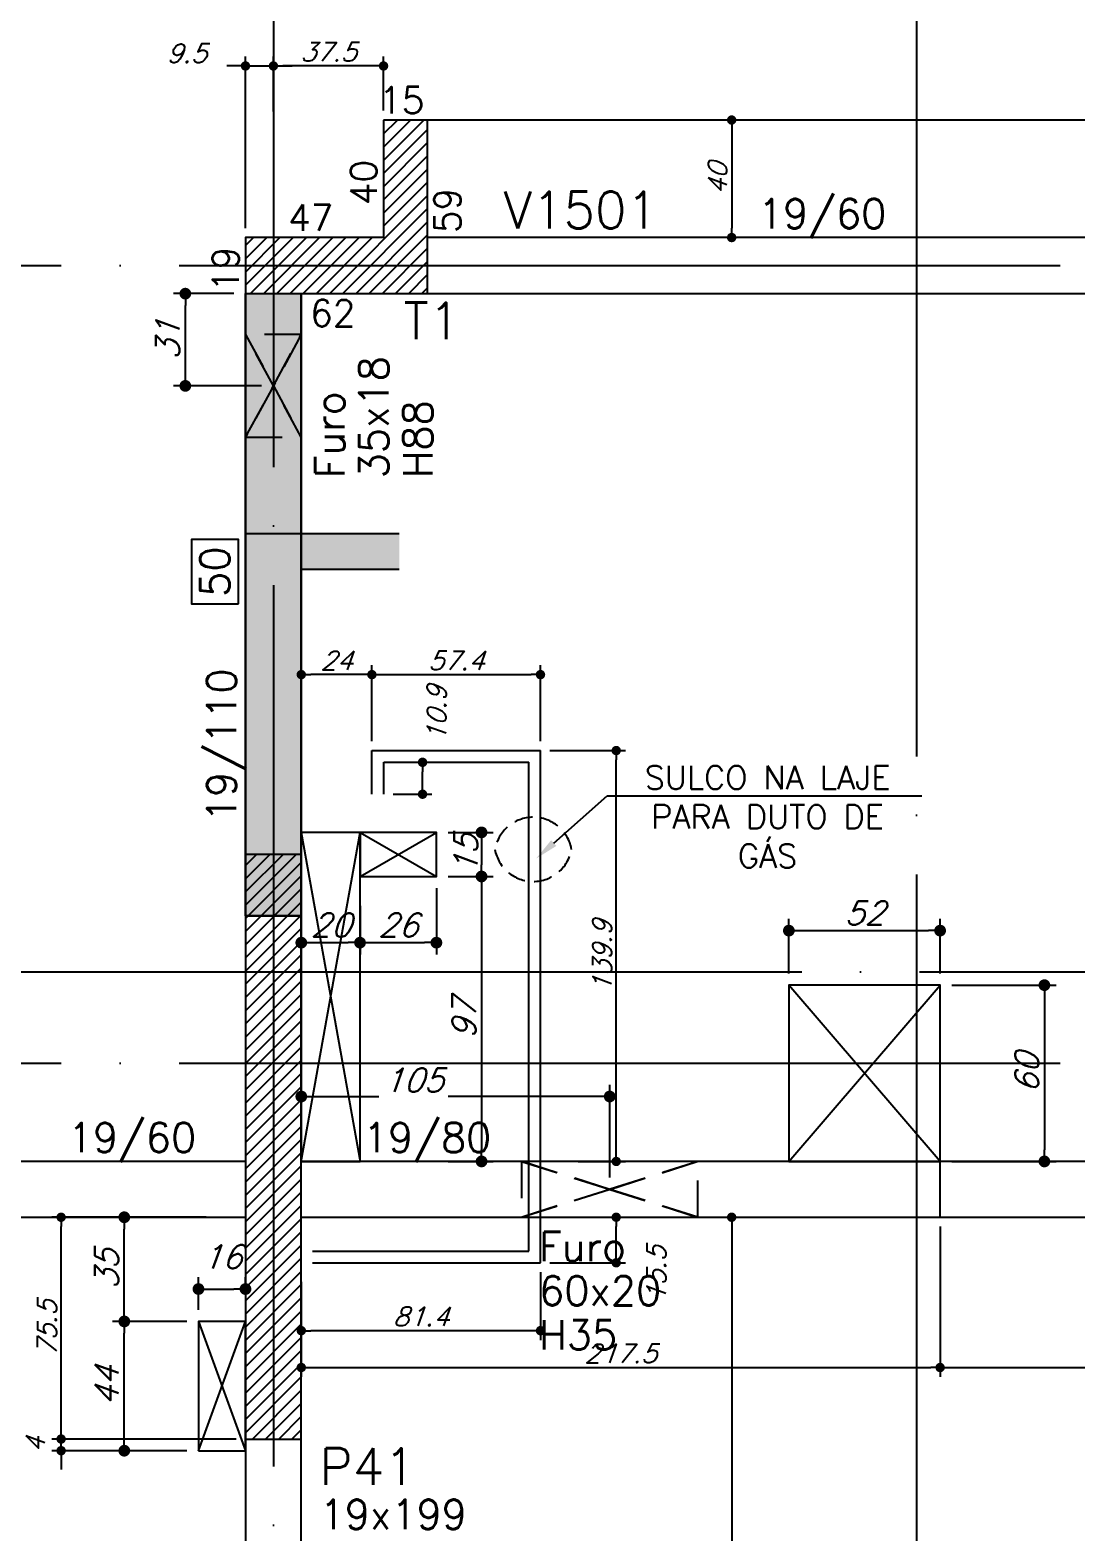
# Model space of a CAD drawing. Header units: millimetres. Extents: x -2368 to 4502, y -1988 to 2217.
# Drawn here: x 1203 to 1559, y 1184 to 1695 of the extents above; entities that cross this region are included whole.
import ezdxf
from ezdxf import colors
from ezdxf.entities.mleader import LeaderData, LeaderLine
from ezdxf.enums import TextEntityAlignment as Align
from ezdxf.math import Vec2, Vec3

# ---------------------------------------------------------------- set-up
doc = ezdxf.new("R2010")
doc.units = ezdxf.units.MM
doc.header["$LTSCALE"] = 50
for name, pattern in [('DASHED', [0.75, 0.5, -0.25]), ('EIXO', [6.8, 6, -0.4, 0, -0.4]), ('HIDDEN', [0.375, 0.25, -0.125])]:
    doc.linetypes.add(name, pattern=pattern)
for name, color, linetype in [('F-AUX-RED', 1, 'Continuous'), ('F-CORTE', 4, 'Continuous'), ('F-COTAS', 106, 'Continuous'), ('F-COTAS-FUROS', 50, 'Continuous'), ('F-COTAS-FUROS VIGA', 50, 'Continuous'), ('F-DESNIVEL-1', 254, 'Continuous'), ('F-EIXO', 12, 'EIXO'), ('F-FURO-PAREDE', 2, 'HIDDEN'), ('F-FURO-PAREDE-TEXTOS', 2, 'Continuous'), ('F-LAJES', 3, 'Continuous'), ('F-PILARES-DIM', 172, 'Continuous'), ('F-PILARES-HACH', 174, 'Continuous'), ('F-PILARES-NOME', 170, 'Continuous'), ('F-PILARES-S', 170, 'Continuous'), ('F-SOLIDO-CORTE', 71, 'Continuous'), ('F-TEXTO', 6, 'Continuous'), ('F-TEXTO-YELLOW', 2, 'Continuous'), ('F-VIGAS', 3, 'Continuous'), ('F-VIGAS-DIM', 2, 'Continuous'), ('F-VIGAS-NOME', 4, 'Continuous'), ('F-VÃO', 1, 'Continuous')]:
    doc.layers.add(name, color=color, linetype=linetype)
doc.styles.add('CP-TEXT-INCL', font='romans.shx', dxfattribs={"oblique": 20})
doc.styles.add('MCP', font='romans.shx')
doc.styles.add('ROMANS', font='romans.shx')
doc.styles.get("Standard").update_dxf_attribs({"font": 'romans.shx'})
doc.dimstyles.new('CP-COTAS-50', dxfattribs={"dimscale": 0.64, "dimtxt": 10, "dimasz": 5, "dimexe": 5, "dimexo": 5, "dimgap": 2.5, "dimtad": 1, "dimdec": 1, "dimdsep": 46, "dimtxsty": 'CP-TEXT-INCL', "dimblk1": 'DOT', "dimblk2": 'DOT', "dimsah": 1, "dimcen": 9, "dimclrd": 256, "dimclre": 256, "dimclrt": 256, "dimadec": 0, "dimazin": 0, "dimtfac": 1, "dimtdec": 1, "dimtmove": 2, "dimatfit": 3, "dimldrblk": 'DOT', "dimfxl": 0, "dimtolj": 1, "dimarcsym": 0})
doc.dimstyles.new('CP-COTAS-50-FUROS', dxfattribs={"dimscale": 0.8, "dimtxt": 10, "dimasz": 5, "dimexe": 5, "dimexo": 5, "dimgap": 2.5, "dimtad": 1, "dimdec": 0, "dimdsep": 46, "dimtxsty": 'CP-TEXT-INCL', "dimblk1": 'DOT', "dimblk2": 'DOT', "dimsah": 1, "dimcen": 9, "dimclrd": 256, "dimclre": 256, "dimclrt": 256, "dimadec": 0, "dimazin": 0, "dimtfac": 1, "dimtdec": 0, "dimtmove": 2, "dimatfit": 3, "dimldrblk": 'DOT', "dimfxl": 0, "dimtolj": 1, "dimarcsym": 0})

# ---------------------------------------------------------------- blocks, each defined once
blk = doc.blocks.new('*U13')
at = {"layer": 'F-EIXO'}
blk.add_line((0, 0), (4857.5, 0), dxfattribs=at)
at = {"layer": 'F-TEXTO', "style": 'ROMANS'}
blk.add_attdef('EIXO', text='', height=17.5, dxfattribs=at).set_placement((-28.21, 0), align=Align.MIDDLE_CENTER)
blk = doc.blocks.new('*U14')
at = {"layer": 'F-EIXO'}
blk.add_line((0, 0), (4945.5, 0), dxfattribs=at)
at = {"layer": 'F-TEXTO', "style": 'ROMANS'}
blk.add_attdef('EIXO', text='', height=17.5, dxfattribs=at).set_placement((-28.21, 0), align=Align.MIDDLE_CENTER)
blk = doc.blocks.new('*U15')
at = {"layer": 'F-EIXO'}
blk.add_line((0, 0), (0, -2479.78), dxfattribs=at)
at = {"layer": 'F-TEXTO', "style": 'ROMANS'}
blk.add_attdef('EIXO', text='', height=17.5, rotation=360, dxfattribs=at).set_placement((0, 28.21), align=Align.MIDDLE_CENTER)
blk = doc.blocks.new('*U175')
at = {"layer": 'F-EIXO'}
blk.add_line((0, 0), (0, -2877.24), dxfattribs=at)
at = {"layer": 'F-TEXTO', "style": 'ROMANS'}
blk.add_attdef('EIXO', text='', height=17.5, rotation=360, dxfattribs=at).set_placement((0, 28.21), align=Align.MIDDLE_CENTER)
blk = doc.blocks.new('_DOT')
at = {"color": 0, "linetype": 'ByBlock'}
blk.add_line((-0.5, 0), (-1, 0), dxfattribs=at)
at = {"color": 0, "linetype": 'ByBlock', "const_width": 0.5}
blk.add_lwpolyline([(-0.25, 0, 1), (0.25, 0, 1)], format="xyb", close=True, dxfattribs=at)
blk = doc.blocks.new('*D61')
at = {"layer": 'DEFPOINTS', "color": 0, "transparency": 16777216}
for p in [(1441.53, 1664.5), (1441.53, 1624.5), (1441.53, 1624.5)]:
    blk.add_point(p, dxfattribs=at)
at = {"layer": 'F-COTAS', "lineweight": -2, "transparency": 16777216}
blk.add_line((1441.53, 1661.3), (1441.53, 1627.7), dxfattribs=at)
at = {"layer": 'F-COTAS', "lineweight": -2, "transparency": 16777216, "xscale": 3.2, "yscale": 3.2, "zscale": 3.2}
for p, rotation in [((1441.53, 1664.5), 90), ((1441.53, 1624.5), 270)]:
    blk.add_blockref('_DOT', p, dxfattribs=dict(at, rotation=rotation))
at = {"layer": 'F-COTAS', "transparency": 16777216, "insert": (1436.73, 1644.5), "char_height": 6.4, "attachment_point": 5, "rotation": 90, "style": 'CP-TEXT-INCL'}
blk.add_mtext('\\A1;40', dxfattribs=at)
blk = doc.blocks.new('*D63')
at = {"layer": 'DEFPOINTS', "color": 0, "transparency": 16777216}
for p in [(1441.53, 1291), (1441.53, 883.5), (1441.53, 883.5)]:
    blk.add_point(p, dxfattribs=at)
at = {"layer": 'F-COTAS', "lineweight": -2, "transparency": 16777216}
blk.add_line((1441.53, 1287.8), (1441.53, 886.7), dxfattribs=at)
at = {"layer": 'F-COTAS', "lineweight": -2, "transparency": 16777216, "xscale": 3.2, "yscale": 3.2, "zscale": 3.2}
for p, rotation in [((1441.53, 1291), 90), ((1441.53, 883.5), 270)]:
    blk.add_blockref('_DOT', p, dxfattribs=dict(at, rotation=rotation))
at = {"layer": 'F-COTAS', "transparency": 16777216, "insert": (1436.73, 1087.25), "char_height": 6.4, "attachment_point": 5, "rotation": 90, "style": 'CP-TEXT-INCL'}
blk.add_mtext('\\A1;407.5', dxfattribs=at)
blk = doc.blocks.new('*D142')
at = {"layer": 'DEFPOINTS', "color": 0, "transparency": 16777216}
for p in [(1213.23, 1291), (1265.82, 1291), (1276, 1215.5)]:
    blk.add_point(p, dxfattribs=at)
at = {"layer": 'F-COTAS', "lineweight": -2, "transparency": 16777216}
for p, q in [((1262.62, 1291), (1210.03, 1291)), ((1213.23, 1218.7), (1213.23, 1287.8)), ((1272.8, 1215.5), (1210.03, 1215.5))]:
    blk.add_line(p, q, dxfattribs=at)
at = {"layer": 'F-COTAS', "lineweight": -2, "transparency": 16777216, "xscale": 3.2, "yscale": 3.2, "zscale": 3.2}
for p, rotation in [((1213.23, 1291), 90), ((1213.23, 1215.5), 270)]:
    blk.add_blockref('_DOT', p, dxfattribs=dict(at, rotation=rotation))
at = {"layer": 'F-COTAS', "transparency": 16777216, "insert": (1208.43, 1253.25), "char_height": 6.4, "attachment_point": 5, "rotation": 90, "style": 'CP-TEXT-INCL'}
blk.add_mtext('\\A1;75.5', dxfattribs=at)
blk = doc.blocks.new('*D168')
at = {"layer": 'DEFPOINTS', "color": 0, "transparency": 16777216}
for p in [(1512.5, 1291), (1295, 1272.21), (1512.5, 1239.85)]:
    blk.add_point(p, dxfattribs=at)
at = {"layer": 'F-COTAS', "lineweight": -2, "transparency": 16777216}
for p, q in [((1512.5, 1287.8), (1512.5, 1236.65)), ((1295, 1269.01), (1295, 1236.65)), ((1298.2, 1239.85), (1509.3, 1239.85))]:
    blk.add_line(p, q, dxfattribs=at)
at = {"layer": 'F-COTAS', "lineweight": -2, "transparency": 16777216, "xscale": 3.2, "yscale": 3.2, "zscale": 3.2, "rotation": 180}
blk.add_blockref('_DOT', (1295, 1239.85), dxfattribs=at)
at = {"layer": 'F-COTAS', "lineweight": -2, "transparency": 16777216, "xscale": 3.2, "yscale": 3.2, "zscale": 3.2}
blk.add_blockref('_DOT', (1512.5, 1239.85), dxfattribs=at)
at = {"layer": 'F-COTAS', "transparency": 16777216, "insert": (1403.75, 1244.65), "char_height": 6.4, "attachment_point": 5, "style": 'CP-TEXT-INCL'}
blk.add_mtext('\\A1;217.5', dxfattribs=at)
blk = doc.blocks.new('*D169')
at = {"layer": 'DEFPOINTS', "color": 0, "transparency": 16777216}
for p in [(1512.5, 1291), (2050.5, 1291), (2050.5, 1239.845212)]:
    blk.add_point(p, dxfattribs=at)
at = {"layer": 'F-COTAS', "lineweight": -2, "transparency": 16777216}
for p, q in [((1512.5, 1287.8), (1512.5, 1236.645212)), ((2050.5, 1287.8), (2050.5, 1236.645212)), ((1515.7, 1239.845212), (2047.3, 1239.845212))]:
    blk.add_line(p, q, dxfattribs=at)
at = {"layer": 'F-COTAS', "lineweight": -2, "transparency": 16777216, "xscale": 3.2, "yscale": 3.2, "zscale": 3.2, "rotation": 180}
blk.add_blockref('_DOT', (1512.5, 1239.845212), dxfattribs=at)
at = {"layer": 'F-COTAS', "lineweight": -2, "transparency": 16777216, "xscale": 3.2, "yscale": 3.2, "zscale": 3.2}
blk.add_blockref('_DOT', (2050.5, 1239.845212), dxfattribs=at)
at = {"layer": 'F-COTAS', "transparency": 16777216, "insert": (1781.5, 1244.645212), "char_height": 6.4, "attachment_point": 5, "style": 'CP-TEXT-INCL'}
blk.add_mtext('\\A1;538', dxfattribs=at)
blk = doc.blocks.new('*D170')
at = {"layer": 'DEFPOINTS', "color": 0, "transparency": 16777216}
for p in [(2835, 1741.136394), (2835, 1624.5), (-1200, 1438)]:
    blk.add_point(p, dxfattribs=at)
at = {"layer": 'F-COTAS', "lineweight": -2, "transparency": 16777216}
for p, q in [((-1200, 1441.2), (-1200, 1744.336394)), ((2835, 1627.7), (2835, 1744.336394)), ((-1196.8, 1741.136394), (2831.8, 1741.136394))]:
    blk.add_line(p, q, dxfattribs=at)
at = {"layer": 'F-COTAS', "lineweight": -2, "transparency": 16777216, "xscale": 3.2, "yscale": 3.2, "zscale": 3.2, "rotation": 180}
blk.add_blockref('_DOT', (-1200, 1741.136394), dxfattribs=at)
at = {"layer": 'F-COTAS', "lineweight": -2, "transparency": 16777216, "xscale": 3.2, "yscale": 3.2, "zscale": 3.2}
blk.add_blockref('_DOT', (2835, 1741.136394), dxfattribs=at)
at = {"layer": 'F-COTAS', "transparency": 16777216, "insert": (817.5, 1745.936394), "char_height": 6.4, "attachment_point": 5, "style": 'CP-TEXT-INCL'}
blk.add_mtext('\\A1;4035', dxfattribs=at)
blk = doc.blocks.new('*D194')
at = {"layer": 'DEFPOINTS', "color": 0, "transparency": 16777216}
for p in [(1285.5, 1682.9), (1285.5, 1664.5), (1323, 1664.5)]:
    blk.add_point(p, dxfattribs=at)
at = {"layer": 'F-COTAS', "lineweight": -2, "transparency": 16777216}
for p, q in [((1285.5, 1667.7), (1285.5, 1686.1)), ((1319.8, 1682.9), (1288.7, 1682.9)), ((1323, 1667.7), (1323, 1686.1))]:
    blk.add_line(p, q, dxfattribs=at)
at = {"layer": 'F-COTAS', "lineweight": -2, "transparency": 16777216, "xscale": 3.2, "yscale": 3.2, "zscale": 3.2, "rotation": 180}
blk.add_blockref('_DOT', (1285.5, 1682.9), dxfattribs=at)
at = {"layer": 'F-COTAS', "lineweight": -2, "transparency": 16777216, "xscale": 3.2, "yscale": 3.2, "zscale": 3.2}
blk.add_blockref('_DOT', (1323, 1682.9), dxfattribs=at)
at = {"layer": 'F-COTAS', "transparency": 16777216, "insert": (1304.25, 1687.7), "char_height": 6.4, "attachment_point": 5, "style": 'CP-TEXT-INCL'}
blk.add_mtext('\\A1;37.5', dxfattribs=at)
blk = doc.blocks.new('*D195')
at = {"layer": 'DEFPOINTS', "color": 0, "transparency": 16777216}
for p in [(1285.5, 1682.9), (1285.5, 1664.16), (1276, 1624.5)]:
    blk.add_point(p, dxfattribs=at)
at = {"layer": 'F-COTAS', "lineweight": -2, "transparency": 16777216}
for p, q in [((1272.8, 1682.9), (1269.6, 1682.9)), ((1276, 1627.7), (1276, 1686.1)), ((1276, 1682.9), (1285.5, 1682.9)), ((1285.5, 1667.36), (1285.5, 1686.1)), ((1288.7, 1682.9), (1291.9, 1682.9))]:
    blk.add_line(p, q, dxfattribs=at)
at = {"layer": 'F-COTAS', "lineweight": -2, "transparency": 16777216, "xscale": 3.2, "yscale": 3.2, "zscale": 3.2}
blk.add_blockref('_DOT', (1276, 1682.9), dxfattribs=at)
at = {"layer": 'F-COTAS', "lineweight": -2, "transparency": 16777216, "xscale": 3.2, "yscale": 3.2, "zscale": 3.2, "rotation": 180}
blk.add_blockref('_DOT', (1285.5, 1682.9), dxfattribs=at)
at = {"layer": 'F-COTAS', "transparency": 16777216, "insert": (1256, 1687.22), "char_height": 6.4, "attachment_point": 5, "style": 'CP-TEXT-INCL'}
blk.add_mtext('\\A1;9.5', dxfattribs=at)
blk = doc.blocks.new('*D253')
at = {"layer": 'DEFPOINTS', "color": 0, "transparency": 16777216}
for p in [(1295, 1475.71), (1295, 1467.79), (1319.05, 1449.86)]:
    blk.add_point(p, dxfattribs=at)
at = {"layer": 'F-COTAS', "lineweight": -2, "transparency": 16777216}
for p, q in [((1295, 1470.99), (1295, 1478.91)), ((1319.05, 1453.06), (1319.05, 1478.91)), ((1315.85, 1475.71), (1298.2, 1475.71))]:
    blk.add_line(p, q, dxfattribs=at)
at = {"layer": 'F-COTAS', "lineweight": -2, "transparency": 16777216, "xscale": 3.2, "yscale": 3.2, "zscale": 3.2, "rotation": 180}
blk.add_blockref('_DOT', (1295, 1475.71), dxfattribs=at)
at = {"layer": 'F-COTAS', "lineweight": -2, "transparency": 16777216, "xscale": 3.2, "yscale": 3.2, "zscale": 3.2}
blk.add_blockref('_DOT', (1319.05, 1475.71), dxfattribs=at)
at = {"layer": 'F-COTAS', "transparency": 16777216, "insert": (1307.02, 1480.51), "char_height": 6.4, "attachment_point": 5, "style": 'CP-TEXT-INCL'}
blk.add_mtext('\\A1;24', dxfattribs=at)
blk = doc.blocks.new('*D254')
at = {"layer": 'DEFPOINTS', "color": 0, "transparency": 16777216}
for p in [(1376.44, 1475.71), (1319.05, 1449.86), (1376.44, 1449.86)]:
    blk.add_point(p, dxfattribs=at)
at = {"layer": 'F-COTAS', "lineweight": -2, "transparency": 16777216}
for p, q in [((1319.05, 1453.06), (1319.05, 1478.91)), ((1376.44, 1453.06), (1376.44, 1478.91)), ((1322.25, 1475.71), (1373.24, 1475.71))]:
    blk.add_line(p, q, dxfattribs=at)
at = {"layer": 'F-COTAS', "lineweight": -2, "transparency": 16777216, "xscale": 3.2, "yscale": 3.2, "zscale": 3.2, "rotation": 180}
blk.add_blockref('_DOT', (1319.05, 1475.71), dxfattribs=at)
at = {"layer": 'F-COTAS', "lineweight": -2, "transparency": 16777216, "xscale": 3.2, "yscale": 3.2, "zscale": 3.2}
blk.add_blockref('_DOT', (1376.44, 1475.71), dxfattribs=at)
at = {"layer": 'F-COTAS', "transparency": 16777216, "insert": (1347.74, 1480.51), "char_height": 6.4, "attachment_point": 5, "style": 'CP-TEXT-INCL'}
blk.add_mtext('\\A1;57.4', dxfattribs=at)
blk = doc.blocks.new('*D255')
at = {"layer": 'DEFPOINTS', "color": 0, "transparency": 16777216}
for p in [(1376.44, 1275.5), (1295, 1260.74), (1295, 1252.39)]:
    blk.add_point(p, dxfattribs=at)
at = {"layer": 'F-COTAS', "lineweight": -2, "transparency": 16777216}
for p, q in [((1376.44, 1272.3), (1376.44, 1249.19)), ((1295, 1257.54), (1295, 1249.19)), ((1373.24, 1252.39), (1298.2, 1252.39))]:
    blk.add_line(p, q, dxfattribs=at)
at = {"layer": 'F-COTAS', "lineweight": -2, "transparency": 16777216, "xscale": 3.2, "yscale": 3.2, "zscale": 3.2, "rotation": 180}
blk.add_blockref('_DOT', (1295, 1252.39), dxfattribs=at)
at = {"layer": 'F-COTAS', "lineweight": -2, "transparency": 16777216, "xscale": 3.2, "yscale": 3.2, "zscale": 3.2}
blk.add_blockref('_DOT', (1376.44, 1252.39), dxfattribs=at)
at = {"layer": 'F-COTAS', "transparency": 16777216, "insert": (1335.72, 1257.19), "char_height": 6.4, "attachment_point": 5, "style": 'CP-TEXT-INCL'}
blk.add_mtext('\\A1;81.4', dxfattribs=at)
blk = doc.blocks.new('*D256')
at = {"layer": 'DEFPOINTS', "color": 0, "transparency": 16777216}
for p in [(1392.63, 1291), (1402.22, 1291), (1376.44, 1275.5)]:
    blk.add_point(p, dxfattribs=at)
at = {"layer": 'F-COTAS', "lineweight": -2, "transparency": 16777216}
for p, q in [((1395.83, 1291), (1405.42, 1291)), ((1402.22, 1278.7), (1402.22, 1287.8)), ((1379.64, 1275.5), (1405.42, 1275.5))]:
    blk.add_line(p, q, dxfattribs=at)
at = {"layer": 'F-COTAS', "lineweight": -2, "transparency": 16777216, "xscale": 3.2, "yscale": 3.2, "zscale": 3.2}
for p, rotation in [((1402.22, 1291), 90), ((1402.22, 1275.5), 270)]:
    blk.add_blockref('_DOT', p, dxfattribs=dict(at, rotation=rotation))
at = {"layer": 'F-COTAS', "transparency": 16777216, "insert": (1415.86, 1271.76), "char_height": 6.4, "attachment_point": 5, "rotation": 90, "style": 'CP-TEXT-INCL'}
blk.add_mtext('\\A1;15.5', dxfattribs=at)
blk = doc.blocks.new('*D257')
at = {"layer": 'DEFPOINTS', "color": 0, "transparency": 16777216}
for p in [(1376.44, 1449.86), (1402.22, 1449.86), (1386.05, 1310)]:
    blk.add_point(p, dxfattribs=at)
at = {"layer": 'F-COTAS', "lineweight": -2, "transparency": 16777216}
for p, q in [((1379.64, 1449.86), (1405.42, 1449.86)), ((1402.22, 1313.2), (1402.22, 1446.66)), ((1389.25, 1310), (1405.42, 1310))]:
    blk.add_line(p, q, dxfattribs=at)
at = {"layer": 'F-COTAS', "lineweight": -2, "transparency": 16777216, "xscale": 3.2, "yscale": 3.2, "zscale": 3.2}
for p, rotation in [((1402.22, 1449.86), 90), ((1402.22, 1310), 270)]:
    blk.add_blockref('_DOT', p, dxfattribs=dict(at, rotation=rotation))
at = {"layer": 'F-COTAS', "transparency": 16777216, "insert": (1397.42, 1379.93), "char_height": 6.4, "attachment_point": 5, "rotation": 90, "style": 'CP-TEXT-INCL'}
blk.add_mtext('\\A1;139.9', dxfattribs=at)
blk = doc.blocks.new('*D258')
at = {"layer": 'DEFPOINTS', "color": 0, "transparency": 16777216}
for p in [(1329.43, 1445.86), (1336.28, 1445.86), (1323.05, 1435)]:
    blk.add_point(p, dxfattribs=at)
at = {"layer": 'F-COTAS', "lineweight": -2, "transparency": 16777216}
for p, q in [((1332.63, 1445.86), (1339.48, 1445.86)), ((1336.28, 1438.2), (1336.28, 1442.66)), ((1326.25, 1435), (1339.48, 1435))]:
    blk.add_line(p, q, dxfattribs=at)
at = {"layer": 'F-COTAS', "lineweight": -2, "transparency": 16777216, "xscale": 3.2, "yscale": 3.2, "zscale": 3.2}
for p, rotation in [((1336.28, 1445.86), 90), ((1336.28, 1435), 270)]:
    blk.add_blockref('_DOT', p, dxfattribs=dict(at, rotation=rotation))
at = {"layer": 'F-COTAS', "transparency": 16777216, "insert": (1341.07, 1462.44), "char_height": 6.4, "attachment_point": 5, "rotation": 90, "style": 'CP-TEXT-INCL'}
blk.add_mtext('\\A1;10.9', dxfattribs=at)
blk = doc.blocks.new('*D273')
at = {"layer": 'DEFPOINTS', "color": 0, "transparency": 16777216}
for p in [(1512.5, 1370), (1512.5, 1310), (1548.01, 1310)]:
    blk.add_point(p, dxfattribs=at)
at = {"layer": 'F-COTAS-FUROS', "lineweight": -2, "transparency": 16777216}
for p, q in [((1516.5, 1370), (1552.01, 1370)), ((1548.01, 1366), (1548.01, 1314)), ((1516.5, 1310), (1552.01, 1310))]:
    blk.add_line(p, q, dxfattribs=at)
at = {"layer": 'F-COTAS-FUROS', "lineweight": -2, "transparency": 16777216, "xscale": 4, "yscale": 4, "zscale": 4}
for p, rotation in [((1548.01, 1370), 90), ((1548.01, 1310), 270)]:
    blk.add_blockref('_DOT', p, dxfattribs=dict(at, rotation=rotation))
at = {"layer": 'F-COTAS-FUROS', "transparency": 16777216, "insert": (1542.01, 1340), "char_height": 8, "attachment_point": 5, "rotation": 90, "style": 'CP-TEXT-INCL'}
blk.add_mtext('\\A1;60', dxfattribs=at)
blk = doc.blocks.new('*D274')
at = {"layer": 'DEFPOINTS', "color": 0, "transparency": 16777216}
for p in [(1512.5, 1388.57), (1461, 1370), (1512.5, 1370)]:
    blk.add_point(p, dxfattribs=at)
at = {"layer": 'F-COTAS-FUROS', "lineweight": -2, "transparency": 16777216}
for p, q in [((1461, 1374), (1461, 1392.57)), ((1512.5, 1374), (1512.5, 1392.57)), ((1465, 1388.57), (1508.5, 1388.57))]:
    blk.add_line(p, q, dxfattribs=at)
at = {"layer": 'F-COTAS-FUROS', "lineweight": -2, "transparency": 16777216, "xscale": 4, "yscale": 4, "zscale": 4, "rotation": 180}
blk.add_blockref('_DOT', (1461, 1388.57), dxfattribs=at)
at = {"layer": 'F-COTAS-FUROS', "lineweight": -2, "transparency": 16777216, "xscale": 4, "yscale": 4, "zscale": 4}
blk.add_blockref('_DOT', (1512.5, 1388.57), dxfattribs=at)
at = {"layer": 'F-COTAS-FUROS', "transparency": 16777216, "insert": (1486.75, 1394.57), "char_height": 8, "attachment_point": 5, "style": 'CP-TEXT-INCL'}
blk.add_mtext('\\A1;52', dxfattribs=at)
blk = doc.blocks.new('*U359')
at = {"layer": 'F-VÃO'}
for p, q in [((0, 0), (16, 44)), ((0, 44), (16, 0))]:
    blk.add_line(p, q, dxfattribs=at)
at = {"layer": 'F-VÃO', "color": 3}
blk.add_lwpolyline([(0, 0), (16, 0), (16, 44), (0, 44)], close=True, dxfattribs=at)
blk = doc.blocks.new('*U362')
at = {"layer": 'F-VÃO'}
for p, q in [((0, 0), (20, 112)), ((0, 112), (20, 0))]:
    blk.add_line(p, q, dxfattribs=at)
at = {"layer": 'F-VÃO', "color": 3}
blk.add_lwpolyline([(0, 0), (20, 0), (20, 112), (0, 112)], close=True, dxfattribs=at)
blk = doc.blocks.new('*U365')
at = {"layer": 'F-VÃO'}
for p, q in [((0, 0), (26, 15)), ((0, 15), (26, 0))]:
    blk.add_line(p, q, dxfattribs=at)
at = {"layer": 'F-VÃO', "color": 3}
blk.add_lwpolyline([(0, 0), (26, 0), (26, 15), (0, 15)], close=True, dxfattribs=at)
blk = doc.blocks.new('*D429')
at = {"layer": 'DEFPOINTS', "color": 0, "transparency": 16777216}
for p in [(1315, 1401.06), (1295, 1399.12), (1315, 1384.47)]:
    blk.add_point(p, dxfattribs=at)
at = {"layer": 'F-COTAS-FUROS', "lineweight": -2, "transparency": 16777216}
for p, q in [((1315, 1397.06), (1315, 1380.47)), ((1295, 1395.12), (1295, 1380.47)), ((1299, 1384.47), (1311, 1384.47))]:
    blk.add_line(p, q, dxfattribs=at)
at = {"layer": 'F-COTAS-FUROS', "lineweight": -2, "transparency": 16777216, "xscale": 4, "yscale": 4, "zscale": 4, "rotation": 180}
blk.add_blockref('_DOT', (1295, 1384.47), dxfattribs=at)
at = {"layer": 'F-COTAS-FUROS', "lineweight": -2, "transparency": 16777216, "xscale": 4, "yscale": 4, "zscale": 4}
blk.add_blockref('_DOT', (1315, 1384.47), dxfattribs=at)
at = {"layer": 'F-COTAS-FUROS', "transparency": 16777216, "insert": (1305, 1390.47), "char_height": 8, "attachment_point": 5, "style": 'CP-TEXT-INCL'}
blk.add_mtext('\\A1;20', dxfattribs=at)
blk = doc.blocks.new('*D430')
at = {"layer": 'DEFPOINTS', "color": 0, "transparency": 16777216}
for p in [(1341, 1407), (1315, 1400.72), (1341, 1384.47)]:
    blk.add_point(p, dxfattribs=at)
at = {"layer": 'F-COTAS-FUROS', "lineweight": -2, "transparency": 16777216}
for p, q in [((1341, 1403), (1341, 1380.47)), ((1315, 1396.72), (1315, 1380.47)), ((1319, 1384.47), (1337, 1384.47))]:
    blk.add_line(p, q, dxfattribs=at)
at = {"layer": 'F-COTAS-FUROS', "lineweight": -2, "transparency": 16777216, "xscale": 4, "yscale": 4, "zscale": 4, "rotation": 180}
blk.add_blockref('_DOT', (1315, 1384.47), dxfattribs=at)
at = {"layer": 'F-COTAS-FUROS', "lineweight": -2, "transparency": 16777216, "xscale": 4, "yscale": 4, "zscale": 4}
blk.add_blockref('_DOT', (1341, 1384.47), dxfattribs=at)
at = {"layer": 'F-COTAS-FUROS', "transparency": 16777216, "insert": (1328, 1390.47), "char_height": 8, "attachment_point": 5, "style": 'CP-TEXT-INCL'}
blk.add_mtext('\\A1;26', dxfattribs=at)
blk = doc.blocks.new('*D431')
at = {"layer": 'DEFPOINTS', "color": 0, "transparency": 16777216}
for p in [(1341, 1422), (1341, 1407), (1356.37, 1407)]:
    blk.add_point(p, dxfattribs=at)
at = {"layer": 'F-COTAS-FUROS', "lineweight": -2, "transparency": 16777216}
for p, q in [((1345, 1422), (1360.37, 1422)), ((1356.37, 1418), (1356.37, 1411)), ((1345, 1407), (1360.37, 1407))]:
    blk.add_line(p, q, dxfattribs=at)
at = {"layer": 'F-COTAS-FUROS', "lineweight": -2, "transparency": 16777216, "xscale": 4, "yscale": 4, "zscale": 4}
for p, rotation in [((1356.37, 1422), 90), ((1356.37, 1407), 270)]:
    blk.add_blockref('_DOT', p, dxfattribs=dict(at, rotation=rotation))
at = {"layer": 'F-COTAS-FUROS', "transparency": 16777216, "insert": (1351, 1414.5), "char_height": 8, "attachment_point": 5, "rotation": 90, "style": 'CP-TEXT-INCL'}
blk.add_mtext('\\A1;15', dxfattribs=at)
blk = doc.blocks.new('*D432')
at = {"layer": 'DEFPOINTS', "color": 0, "transparency": 16777216}
for p in [(1341, 1407), (1341, 1310), (1356.37, 1310)]:
    blk.add_point(p, dxfattribs=at)
at = {"layer": 'F-COTAS-FUROS', "lineweight": -2, "transparency": 16777216}
for p, q in [((1345, 1407), (1360.37, 1407)), ((1356.37, 1403), (1356.37, 1314)), ((1345, 1310), (1360.37, 1310))]:
    blk.add_line(p, q, dxfattribs=at)
at = {"layer": 'F-COTAS-FUROS', "lineweight": -2, "transparency": 16777216, "xscale": 4, "yscale": 4, "zscale": 4}
for p, rotation in [((1356.37, 1407), 90), ((1356.37, 1310), 270)]:
    blk.add_blockref('_DOT', p, dxfattribs=dict(at, rotation=rotation))
at = {"layer": 'F-COTAS-FUROS', "transparency": 16777216, "insert": (1350.37, 1358.5), "char_height": 8, "attachment_point": 5, "rotation": 90, "style": 'CP-TEXT-INCL'}
blk.add_mtext('\\A1;97', dxfattribs=at)
blk = doc.blocks.new('*D433')
at = {"layer": 'DEFPOINTS', "color": 0, "transparency": 16777216}
for p in [(1228.58, 1291), (1234.74, 1291), (1260, 1255.53)]:
    blk.add_point(p, dxfattribs=at)
at = {"layer": 'F-COTAS-FUROS', "lineweight": -2, "transparency": 16777216}
for p, q in [((1232.58, 1291), (1238.74, 1291)), ((1234.74, 1259.53), (1234.74, 1287)), ((1256, 1255.53), (1230.74, 1255.53))]:
    blk.add_line(p, q, dxfattribs=at)
at = {"layer": 'F-COTAS-FUROS', "lineweight": -2, "transparency": 16777216, "xscale": 4, "yscale": 4, "zscale": 4}
for p, rotation in [((1234.74, 1291), 90), ((1234.74, 1255.53), 270)]:
    blk.add_blockref('_DOT', p, dxfattribs=dict(at, rotation=rotation))
at = {"layer": 'F-COTAS-FUROS', "transparency": 16777216, "insert": (1228.74, 1273.26), "char_height": 8, "attachment_point": 5, "rotation": 90, "style": 'CP-TEXT-INCL'}
blk.add_mtext('\\A1;35', dxfattribs=at)
blk = doc.blocks.new('*D434')
at = {"layer": 'DEFPOINTS', "color": 0, "transparency": 16777216}
for p in [(1234.74, 1255.53), (1260, 1255.53), (1260, 1211.53)]:
    blk.add_point(p, dxfattribs=at)
at = {"layer": 'F-COTAS-FUROS', "lineweight": -2, "transparency": 16777216}
for p, q in [((1256, 1255.53), (1230.74, 1255.53)), ((1234.74, 1215.53), (1234.74, 1251.53)), ((1256, 1211.53), (1230.74, 1211.53))]:
    blk.add_line(p, q, dxfattribs=at)
at = {"layer": 'F-COTAS-FUROS', "lineweight": -2, "transparency": 16777216, "xscale": 4, "yscale": 4, "zscale": 4}
for p, rotation in [((1234.74, 1255.53), 90), ((1234.74, 1211.53), 270)]:
    blk.add_blockref('_DOT', p, dxfattribs=dict(at, rotation=rotation))
at = {"layer": 'F-COTAS-FUROS', "transparency": 16777216, "insert": (1228.74, 1233.53), "char_height": 8, "attachment_point": 5, "rotation": 90, "style": 'CP-TEXT-INCL'}
blk.add_mtext('\\A1;44', dxfattribs=at)
blk = doc.blocks.new('*D435')
at = {"layer": 'DEFPOINTS', "color": 0, "transparency": 16777216}
for p in [(1276, 1266.56), (1276, 1261.15), (1260, 1255.53)]:
    blk.add_point(p, dxfattribs=at)
at = {"layer": 'F-COTAS-FUROS', "lineweight": -2, "transparency": 16777216}
for p, q in [((1260, 1259.53), (1260, 1270.56)), ((1276, 1265.15), (1276, 1270.56)), ((1264, 1266.56), (1272, 1266.56))]:
    blk.add_line(p, q, dxfattribs=at)
at = {"layer": 'F-COTAS-FUROS', "lineweight": -2, "transparency": 16777216, "xscale": 4, "yscale": 4, "zscale": 4, "rotation": 180}
blk.add_blockref('_DOT', (1260, 1266.56), dxfattribs=at)
at = {"layer": 'F-COTAS-FUROS', "lineweight": -2, "transparency": 16777216, "xscale": 4, "yscale": 4, "zscale": 4}
blk.add_blockref('_DOT', (1276, 1266.56), dxfattribs=at)
at = {"layer": 'F-COTAS-FUROS', "transparency": 16777216, "insert": (1268, 1277.56), "char_height": 8, "attachment_point": 5, "style": 'CP-TEXT-INCL'}
blk.add_mtext('\\A1;16', dxfattribs=at)
blk = doc.blocks.new('*D436')
at = {"layer": 'DEFPOINTS', "color": 0, "transparency": 16777216}
for p in [(1213.23, 1215.5), (1226.65, 1215.5), (1238.96, 1211.53)]:
    blk.add_point(p, dxfattribs=at)
at = {"layer": 'F-COTAS', "lineweight": -2, "transparency": 16777216}
for p, q in [((1213.23, 1218.7), (1213.23, 1221.9)), ((1223.45, 1215.5), (1210.03, 1215.5)), ((1213.23, 1211.53), (1213.23, 1215.5)), ((1235.76, 1211.53), (1210.03, 1211.53)), ((1213.23, 1208.33), (1213.23, 1205.13))]:
    blk.add_line(p, q, dxfattribs=at)
at = {"layer": 'F-COTAS', "lineweight": -2, "transparency": 16777216, "xscale": 3.2, "yscale": 3.2, "zscale": 3.2}
for p, rotation in [((1213.23, 1215.5), 270), ((1213.23, 1211.53), 90)]:
    blk.add_blockref('_DOT', p, dxfattribs=dict(at, rotation=rotation))
at = {"layer": 'F-COTAS', "transparency": 16777216, "insert": (1204.43, 1213.51), "char_height": 6.4, "attachment_point": 5, "rotation": 90, "style": 'CP-TEXT-INCL'}
blk.add_mtext('\\A1;4', dxfattribs=at)
blk = doc.blocks.new('*D512')
at = {"layer": 'DEFPOINTS', "color": 0, "linetype": 'Continuous', "transparency": 16777216}
for p in [(1295, 1329.31), (1400, 1332.1), (1400, 1300.5)]:
    blk.add_point(p, dxfattribs=at)
at = {"layer": 'F-COTAS-FUROS VIGA', "linetype": 'Continuous', "lineweight": -2, "transparency": 16777216}
for p, q in [((1295, 1333.31), (1295, 1336.1)), ((1400, 1304.5), (1400, 1336.1)), ((1299, 1332.1), (1321.38, 1332.1)), ((1396, 1332.1), (1345.05, 1332.1))]:
    blk.add_line(p, q, dxfattribs=at)
at = {"layer": 'F-COTAS-FUROS VIGA', "linetype": 'Continuous', "lineweight": -2, "transparency": 16777216, "xscale": 4, "yscale": 4, "zscale": 4, "rotation": 180}
blk.add_blockref('_DOT', (1295, 1332.1), dxfattribs=at)
at = {"layer": 'F-COTAS-FUROS VIGA', "linetype": 'Continuous', "lineweight": -2, "transparency": 16777216, "xscale": 4, "yscale": 4, "zscale": 4}
blk.add_blockref('_DOT', (1400, 1332.1), dxfattribs=at)
at = {"layer": 'F-COTAS-FUROS VIGA', "linetype": 'Continuous', "transparency": 16777216, "insert": (1333.21, 1337.7), "char_height": 8, "attachment_point": 5, "style": 'CP-TEXT-INCL'}
blk.add_mtext('\\A1;105', dxfattribs=at)
blk = doc.blocks.new('*D513')
at = {"layer": 'DEFPOINTS', "color": 0, "linetype": 'Continuous', "transparency": 16777216}
for p in [(1255.52, 1605.4), (1276, 1605.4), (1285.5, 1574)]:
    blk.add_point(p, dxfattribs=at)
at = {"layer": 'F-COTAS-FUROS VIGA', "linetype": 'Continuous', "lineweight": -2, "transparency": 16777216}
for p, q in [((1272, 1605.4), (1251.52, 1605.4)), ((1255.52, 1578), (1255.52, 1601.4)), ((1281.5, 1574), (1251.52, 1574))]:
    blk.add_line(p, q, dxfattribs=at)
at = {"layer": 'F-COTAS-FUROS VIGA', "linetype": 'Continuous', "lineweight": -2, "transparency": 16777216, "xscale": 4, "yscale": 4, "zscale": 4}
for p, rotation in [((1255.52, 1605.4), 90), ((1255.52, 1574), 270)]:
    blk.add_blockref('_DOT', p, dxfattribs=dict(at, rotation=rotation))
at = {"layer": 'F-COTAS-FUROS VIGA', "linetype": 'Continuous', "transparency": 16777216, "insert": (1249.52, 1589.7), "char_height": 8, "attachment_point": 5, "rotation": 90, "style": 'CP-TEXT-INCL'}
blk.add_mtext('\\A1;31', dxfattribs=at)
blk = doc.blocks.new('*U5')
at = {"layer": 'F-VIGAS-DIM', "color": 1}
blk.add_lwpolyline([(0, 0), (22, 0), (22, 16), (0, 16)], close=True, dxfattribs=at)
at = {"layer": 'F-VIGAS-DIM', "style": 'MCP'}
blk.add_attdef('DIM', text='', height=10, dxfattribs=at).set_placement((11, 8), align=Align.MIDDLE_CENTER)

msp = doc.modelspace()

# ---------------------------------------------------------------- hatches: boundary and pattern name
at = {"layer": 'F-DESNIVEL-1'}
h = msp.add_hatch(color=256, dxfattribs=at)
h.dxf.hatch_style = 1
h.paths.add_polyline_path([(1276, 1605.4), (1295, 1605.4), (1295, 1393.63), (1276, 1393.63)])
h.paths.add_polyline_path([(1276, 1414.6), (1276, 1605.4)], flags=25)
at = {"layer": 'F-PILARES-HACH', "linetype": 'Continuous'}
h = msp.add_hatch(dxfattribs=at)
h.set_pattern_fill('ANSI31', color=256, style=0)
h.paths.add_polyline_path([(1323, 1664.5), (1323, 1624.5), (1276, 1624.5), (1276, 1605.5), (1338, 1605.5), (1338, 1664.5)], flags=16)
h = msp.add_hatch(dxfattribs=at)
h.set_pattern_fill('ANSI31', color=256, style=0)
h.paths.add_polyline_path([(1276, 1215.5), (1295, 1215.5), (1295, 1414.5), (1276, 1414.5)], flags=16)
at = {"layer": 'F-SOLIDO-CORTE', "linetype": 'Continuous'}
msp.add_hatch(color=256, dxfattribs=at).paths.add_polyline_path([(1276, 1523.63), (1276, 1393.63), (1295, 1393.63), (1295, 1511.63), (1328.35, 1511.63), (1328.35, 1523.63)], flags=16)

# ---------------------------------------------------------------- linework, layer by layer
at = {"layer": 'F-AUX-RED', "linetype": 'DASHED', "ltscale": 0.25}
for centre, start, end in [((1373.97, 1413.88), 10.2278, 169.7722), ((1373.97, 1418.59), 190.2278, 349.7722)]:
    msp.add_arc(centre, 13.27, start, end, dxfattribs=at)
at = {"layer": 'F-CORTE', "linetype": 'Continuous'}
msp.add_lwpolyline([(1328.35, 1523.63), (1276, 1523.63), (1276, 1393.63), (1295, 1393.63), (1295, 1511.63), (1328.35, 1511.63)], dxfattribs=at)
at = {"layer": 'F-DESNIVEL-1', "linetype": 'Continuous'}
msp.add_lwpolyline([(1276, 1605.4), (1295, 1605.4), (1295, 1393.63), (1276, 1393.63)], close=True, dxfattribs=at)
msp.add_solid([(1276, 1414.6), (1276, 1605.4), (1276, 1414.6)], dxfattribs=at)
at = {"layer": 'F-FURO-PAREDE'}
for points in [[(1285.5, 1574), (1295, 1556.5), (1295, 1591.5), (1285.5, 1574), (1295, 1591.5), (1276, 1591.5), (1285.5, 1574), (1276, 1591.5), (1276, 1556.5), (1285.5, 1574), (1276, 1556.5), (1295, 1556.5), (1285.5, 1574)], [(1400, 1300.5), (1370, 1291), (1430, 1291), (1400, 1300.5), (1430, 1291), (1430, 1310), (1400, 1300.5), (1430, 1310), (1370, 1310), (1400, 1300.5), (1370, 1310), (1370, 1291), (1400, 1300.5)]]:
    msp.add_lwpolyline(points, dxfattribs=at)
at = {"layer": 'F-LAJES', "linetype": 'Continuous'}
msp.add_line((2781, 1664.5), (1338, 1664.5), dxfattribs=at)
at = {"layer": 'F-LAJES'}
for p, q in [((1319.05, 1449.86), (1376.44, 1449.86)), ((1319.05, 1435), (1319.05, 1449.86)), ((1376.44, 1275.5), (1376.44, 1449.86)), ((1323.05, 1445.86), (1372.44, 1445.86)), ((1323.05, 1435), (1323.05, 1445.86)), ((1372.44, 1279.5), (1372.44, 1445.86)), ((1298.79, 1279.5), (1372.44, 1279.5)), ((1298.79, 1275.5), (1376.44, 1275.5))]:
    msp.add_line(p, q, dxfattribs=at)
at = {"layer": 'F-LAJES', "linetype": 'Continuous'}
msp.add_lwpolyline([(1461, 1310), (1512.5, 1310), (1512.5, 1370), (1461, 1370), (1461, 1310)], dxfattribs=at)
at = {"layer": 'F-PILARES-S', "linetype": 'Continuous'}
for points in [[(1323, 1664.5), (1323, 1624.5), (1276, 1624.5), (1276, 1605.5), (1338, 1605.5), (1338, 1664.5), (1323, 1664.5)], [(1276, 1215.5), (1295, 1215.5), (1295, 1414.5), (1276, 1414.5), (1276, 1215.5)]]:
    msp.add_lwpolyline(points, dxfattribs=at)
at = {"layer": 'F-VIGAS'}
for points in [[(2051, 1624.5), (1338, 1624.5)], [(1276, 1605.5), (1276, 1414.5)], [(1295, 1414.5), (1295, 1605.5)], [(1338, 1605.5), (2041, 1605.5)], [(1276, 1310), (1128, 1310)], [(1524, 1310), (1295, 1310)], [(1512.5, 1291), (1512.5, 1310)], [(2031, 1310), (1524, 1310)], [(1128, 1291), (1276, 1291)], [(1295, 1291), (1524, 1291)], [(1524, 1291), (2031, 1291)], [(1276, 1215.5), (1276, 984.5)], [(1295, 984.5), (1295, 1215.5)]]:
    msp.add_lwpolyline(points, dxfattribs=at)
at = {"layer": 'F-VÃO', "linetype": 'Continuous'}
for p, q in [((1461, 1310), (1512.5, 1370)), ((1512.5, 1310), (1461, 1370))]:
    msp.add_line(p, q, dxfattribs=at)

# ---------------------------------------------------------------- block references
at = {"layer": 'F-EIXO', "linetype": 'Continuous'}
for name, p in [('*U175', (1285.5, 1846.31)), ('*U15', (1504.5, 1747.82)), ('*U13', (-1807.52, 1615)), ('*U14', (-1895.47, 1374.5)), ('*U13', (-1807.52, 1343.5))]:
    msp.add_blockref(name, p, dxfattribs=at)
at = {"layer": 'F-VIGAS-DIM', "linetype": 'Continuous', "rotation": 90}
msp.add_blockref('*U5', (1273.59, 1499.76), dxfattribs=at).add_auto_attribs({'DIM': '50'})
at = {"layer": 'F-VÃO'}
for name, p in [('*U362', (1295, 1310)), ('*U365', (1315, 1407)), ('*U359', (1260, 1211.53))]:
    msp.add_blockref(name, p, dxfattribs=at)

# ---------------------------------------------------------------- texts
at = {"layer": 'F-FURO-PAREDE-TEXTOS', "linetype": 'Continuous', "style": 'MCP'}
for s, p in [('35x18', (1324.69, 1542.54)), ('Furo', (1309.69, 1542.54)), ('H88', (1339.69, 1542.54))]:
    msp.add_text(s, height=10, rotation=90, dxfattribs=at).set_placement(p)
for s, p in [('Furo', (1375.97, 1276)), ('60x20', (1375.97, 1261)), ('H35', (1375.97, 1246))]:
    msp.add_text(s, height=10, dxfattribs=at).set_placement(p)
at = {"layer": 'F-PILARES-DIM', "linetype": 'Continuous', "style": 'MCP'}
for s, height, p in [('15', 9, (1321.5, 1666.75)), ('47', 9, (1290.5, 1626.75)), ('62', 9, (1298, 1594.25)), ('19x199', 10, (1301.25, 1184.87))]:
    msp.add_text(s, height=height, dxfattribs=at).set_placement(p)
for s, p in [('40', (1320.75, 1635.5)), ('59', (1349.25, 1626)), ('19', (1273.75, 1606))]:
    msp.add_text(s, height=9, rotation=90, dxfattribs=at).set_placement(p)
at = {"layer": 'F-PILARES-NOME', "linetype": 'Continuous', "style": 'MCP'}
for s, p in [('T1', (1329.81, 1589.88)), ('P41', (1301.25, 1199.87))]:
    msp.add_text(s, height=12.5, dxfattribs=at).set_placement(p)
at = {"layer": 'F-TEXTO-YELLOW', "insert": (1453.76, 1444.67), "char_height": 8, "attachment_point": 2, "style": 'ROMANS'}
msp.add_mtext_dynamic_manual_height_columns('SULCO NA LAJE PARA DUTO DE GÁS', width=106.8241, gutter_width=12.5, heights=[0], dxfattribs=at)
at = {"layer": 'F-VIGAS-DIM', "linetype": 'Continuous', "style": 'MCP'}
for s, p in [('19/60', (1450.49, 1627.62)), ('19/60', (1215.5, 1313.12)), ('19/80', (1315.99, 1313.12))]:
    msp.add_text(s, height=10, dxfattribs=at).set_placement(p)
msp.add_text('19/110', height=10, rotation=90, dxfattribs=at).set_placement((1272.88, 1425.5))
at = {"layer": 'F-VIGAS-NOME', "linetype": 'Continuous', "style": 'MCP'}
msp.add_text('V1501', height=12.5, dxfattribs=at).set_placement((1363.92, 1627.62))

# ---------------------------------------------------------------- dimensions: what is measured, and where the dimension line sits
at = {"layer": 'F-COTAS'}
for base, p1, p2, picture, middle in [((2835, 1741.14), (-1200, 1438), (2835, 1624.5), '*D170', (817.5, 1745.94)), ((1285.5, 1682.9), (1323, 1664.5), (1285.5, 1664.5), '*D194', (1304.25, 1687.7)), ((1295, 1475.7105), (1319.0456, 1449.8621), (1295, 1467.7912), '*D253', (1307.0228, 1480.5105)), ((1376.44, 1475.71), (1319.05, 1449.86), (1376.44, 1449.86), '*D254', (1347.74, 1480.51)), ((1512.5, 1239.85), (1295, 1272.21), (1512.5, 1291), '*D168', (1403.75, 1244.65)), ((2050.5, 1239.85), (1512.5, 1291), (2050.5, 1291), '*D169', (1781.5, 1244.65)), ((1295, 1252.39), (1376.44, 1275.5), (1295, 1260.74), '*D255', (1335.72, 1257.19))]:
    dim = msp.add_linear_dim(base=base, p1=p1, p2=p2, dimstyle='CP-COTAS-50', dxfattribs=at)
    dim.commit()
    dim.dimension.update_dxf_attribs({"geometry": picture, "text_midpoint": middle})
dim = msp.add_linear_dim(base=(1285.5, 1682.9), p1=(1276, 1624.5), p2=(1285.5, 1664.16), dimstyle='CP-COTAS-50', dxfattribs=at)
dim.commit()
dim.dimension.update_dxf_attribs({"geometry": '*D195', "text_midpoint": (1256, 1687.22), "dimtype": 160})
dim = msp.add_aligned_dim(p1=(1441.53, 1664.5), p2=(1441.53, 1624.5), distance=0, dimstyle='CP-COTAS-50', dxfattribs=at)
dim.commit()
dim.dimension.update_dxf_attribs({"geometry": '*D61', "text_midpoint": (1436.73, 1644.5)})
for base, p1, p2, picture, middle in [((1336.28, 1445.86), (1323.05, 1435), (1329.43, 1445.86), '*D258', (1341.07, 1462.44)), ((1402.22, 1291), (1376.44, 1275.5), (1392.63, 1291), '*D256', (1415.86, 1271.76))]:
    dim = msp.add_linear_dim(base=base, p1=p1, p2=p2, angle=90, dimstyle='CP-COTAS-50', dxfattribs=at)
    dim.commit()
    dim.dimension.update_dxf_attribs({"geometry": picture, "text_midpoint": middle, "dimtype": 160})
for base, p1, p2, picture, middle in [((1402.22, 1449.86), (1386.05, 1310), (1376.44, 1449.86), '*D257', (1397.42, 1379.93)), ((1213.23, 1291), (1276, 1215.5), (1265.82, 1291), '*D142', (1208.43, 1253.25)), ((1441.53, 883.5), (1441.53, 1291), (1441.53, 883.5), '*D63', (1436.73, 1087.25)), ((1213.23, 1215.5), (1238.96, 1211.53), (1226.65, 1215.5), '*D436', (1204.43, 1213.51))]:
    dim = msp.add_linear_dim(base=base, p1=p1, p2=p2, angle=90, dimstyle='CP-COTAS-50', dxfattribs=at)
    dim.commit()
    dim.dimension.update_dxf_attribs({"geometry": picture, "text_midpoint": middle})
at = {"layer": 'F-COTAS-FUROS'}
dim = msp.add_linear_dim(base=(1356.37, 1407), p1=(1341, 1422), p2=(1341, 1407), angle=90, dimstyle='CP-COTAS-50-FUROS', dxfattribs=at)
dim.commit()
dim.dimension.update_dxf_attribs({"geometry": '*D431', "text_midpoint": (1351, 1414.5), "dimtype": 160})
for base, p1, p2, picture, middle in [((1341, 1384.47), (1315, 1400.72), (1341, 1407), '*D430', (1328, 1390.47)), ((1315, 1384.47), (1295, 1399.12), (1315, 1401.06), '*D429', (1305, 1390.47)), ((1512.5, 1388.57309472), (1461, 1370), (1512.5, 1370), '*D274', (1486.75, 1394.57309472)), ((1276, 1266.56), (1260, 1255.53), (1276, 1261.15), '*D435', (1268, 1277.56))]:
    dim = msp.add_linear_dim(base=base, p1=p1, p2=p2, dimstyle='CP-COTAS-50-FUROS', dxfattribs=at)
    dim.commit()
    dim.dimension.update_dxf_attribs({"geometry": picture, "text_midpoint": middle})
for base, p1, p2, picture, middle in [((1356.37, 1310), (1341, 1407), (1341, 1310), '*D432', (1350.37, 1358.5)), ((1548.01, 1310), (1512.5, 1370), (1512.5, 1310), '*D273', (1542.01, 1340)), ((1234.74, 1291), (1260, 1255.53), (1228.58, 1291), '*D433', (1228.74, 1273.26)), ((1234.74, 1255.53), (1260, 1211.53), (1260, 1255.53), '*D434', (1228.74, 1233.53))]:
    dim = msp.add_linear_dim(base=base, p1=p1, p2=p2, angle=90, dimstyle='CP-COTAS-50-FUROS', dxfattribs=at)
    dim.commit()
    dim.dimension.update_dxf_attribs({"geometry": picture, "text_midpoint": middle})
at = {"layer": 'F-COTAS-FUROS VIGA', "linetype": 'Continuous'}
dim = msp.add_linear_dim(base=(1255.52, 1605.4), p1=(1285.5, 1574), p2=(1276, 1605.4), angle=90, dimstyle='CP-COTAS-50-FUROS', dxfattribs=at)
dim.commit()
dim.dimension.update_dxf_attribs({"geometry": '*D513', "text_midpoint": (1249.52, 1589.7)})
dim = msp.add_linear_dim(base=(1400, 1332.1), p1=(1295, 1329.31), p2=(1400, 1300.5), dimstyle='CP-COTAS-50-FUROS', dxfattribs=at)
dim.commit()
dim.dimension.update_dxf_attribs({"geometry": '*D512', "text_midpoint": (1333.21, 1337.7), "dimtype": 160})

# ---------------------------------------------------------------- leaders
at = {"layer": 'F-AUX-RED'}
ml = msp.add_multileader_mtext('Standard', dxfattribs=at)
ml.set_content('', color=256)
ml.set_leader_properties()
ml.build(insert=Vec2(0, 0))
ml.multileader.update_dxf_attribs({"arrow_head_size": 8})
ctx = ml.context
ctx.base_point, ctx.char_height, ctx.arrow_head_size, ctx.landing_gap_size, ctx.plane_origin = Vec3(1506.29, 1434.42), 8, 8, 4, Vec3(1374.95, 1413.09)
notes = []
notes.append((ctx, [(0, (1, 1, 0), (1399.18, 1434.42), (1, 0), 107.12, [(0, [(1374.95, 1413.09)], 0, [])])]))
ctx.mtext.insert, ctx.mtext.flow_direction = Vec3(1510.29, 1438.42), 5
for ctx, leaders in notes:
    for number, flags, end, landing, length, lines in leaders:
        leader = LeaderData()
        leader.index, (leader.has_last_leader_line, leader.has_dogleg_vector, leader.attachment_direction) = number, flags
        leader.last_leader_point, leader.dogleg_vector, leader.dogleg_length = Vec3(end), Vec3(landing), length
        for number, points, colour, breaks in lines:
            line = LeaderLine()
            line.index, line.vertices, line.color, line.breaks = number, Vec3.list(points), colors.encode_raw_color(colour), breaks
            leader.lines.append(line)
        ctx.leaders.append(leader)

doc.saveas('drawing.dxf')
